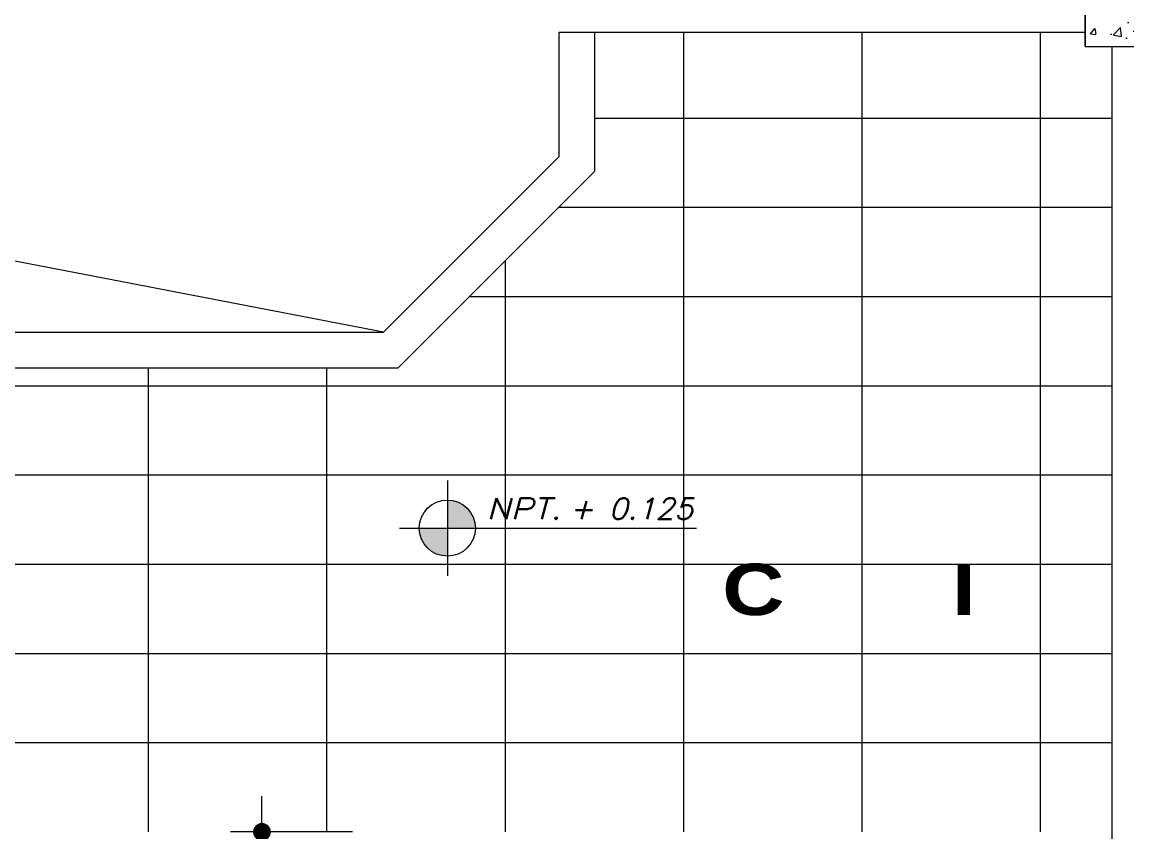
# Model space of a CAD drawing. Header units: millimetres. Extents: x 2178 to 2304, y 1220 to 1359.
# Drawn here: x 2210.215 to 2213.311, y 1288.022 to 1290.29 of the extents above; entities that cross this region are included whole.
import ezdxf
from ezdxf.enums import TextEntityAlignment as Align

# ---------------------------------------------------------------- set-up
doc = ezdxf.new("R2010")
doc.units = ezdxf.units.MM
doc.layers.get('0').update_dxf_attribs({"lineweight": 0})
for name, color, linetype, lineweight in [('COTAS', 40, 'Continuous', 20), ('pisos....', 8, 'Continuous', 5), ('PLUMA 2', 94, 'Continuous', 15), ('PLUMA 7', 10, 'Continuous', 0), ('TEXTO', 5, 'Continuous', 18)]:
    doc.layers.add(name, color=color, linetype=linetype, lineweight=lineweight)
doc.styles.add('ARIAL', font='arial.ttf')
doc.styles.add('ARIAL-N', font='arialbd.ttf')
doc.styles.add('SIMPLEX', font='simplex.shx', dxfattribs={"width": 1.2, "oblique": 15})
doc.dimstyles.new('RPM 50', dxfattribs={"dimtxt": 0.1, "dimasz": 0.05, "dimexe": 0.08849999999999973, "dimexo": 0.1535, "dimgap": 0.07099999999999997, "dimtad": 2, "dimtih": 1, "dimtoh": 1, "dimzin": 4, "dimdsep": 46, "dimtxsty": 'ARIAL', "dimblk": 'DOT', "dimcen": 0.4, "dimdle": 0.25, "dimclrd": 8, "dimclre": 8, "dimclrt": 9, "dimadec": 0, "dimazin": 0, "dimtfac": 1, "dimtix": 1, "dimtmove": 0, "dimatfit": 3, "dimldrblk": 'DOT', "dimfxl": 0, "dimlwd": 0, "dimlwe": 0, "dimarcsym": 0})

# ---------------------------------------------------------------- blocks, each defined once
blk = doc.blocks.new('N')
at = {"linetype": 'Continuous'}
h = blk.add_hatch(color=256, dxfattribs=at)
h.paths.add_polyline_path([(0, 0.1000000000000085), (0, 0), (0.1000000000000014, 0, 0.4142135623730981)])
h.paths.add_polyline_path([(-0.1000000000000014, 0, 0.4142135623730981), (0, -0.1000000000000085), (0, 0)])
for points in [[(0, 0.1700000000000017), (0, -0.1700000000000017)], [(-0.1700000000000017, 0), (0.8870854846603891, 0)]]:
    blk.add_lwpolyline(points)
blk.add_circle((0, 0), 0.1)
at = {"color": 64, "style": 'SIMPLEX', "oblique": 15, "width": 1.2}
blk.add_text('NPT.', height=0.075, dxfattribs=at).set_placement((0.1397908554024241, 0.03140925992012455))
at = {"color": 64, "style": 'SIMPLEX', "oblique": 15, "width": 1.062312430358449}
blk.add_attdef('NIV', text='', height=0.075, dxfattribs=at).set_placement((0.434891932751043, 0.03140925992012455), (0.8749927967566862, 0.03140925992012455), align=Align.FIT)
blk = doc.blocks.new('_DOT')
at = {"color": 0, "linetype": 'ByBlock'}
blk.add_line((-0.5, 0), (-1, 0), dxfattribs=at)
at = {"color": 0, "linetype": 'ByBlock', "const_width": 0.5}
blk.add_lwpolyline([(-0.25, 0, 1), (0.25, 0, 1)], format="xyb", close=True, dxfattribs=at)
blk = doc.blocks.new('*D415')
at = {"color": 8, "lineweight": 0}
for p, q in [((2210.887249433989, 1288.071513211597), (2210.887249433989, 1288.121513211597)), ((2211.140748934217, 1288.021513211597), (2210.79874943399, 1288.021513211597)), ((2210.887249433989, 1288.021513211597), (2210.887249433989, 1287.871513211597)), ((2211.387249433989, 1287.871513211597), (2210.79874943399, 1287.871513211597)), ((2210.887249433989, 1287.821513211597), (2210.887249433989, 1287.771513211597))]:
    blk.add_line(p, q, dxfattribs=at)
at = {"layer": 'Defpoints', "color": 0}
for p in [(2211.294248934217, 1288.021513211597), (2210.887249433989, 1287.871513211597), (2211.694248934217, 1287.871513211597)]:
    blk.add_point(p, dxfattribs=at)
at = {"color": 8, "lineweight": 0, "xscale": 0.05, "yscale": 0.05, "zscale": 0.05}
for p, rotation in [((2210.887249433989, 1288.021513211597), 270), ((2210.887249433989, 1287.871513211597), 90)]:
    blk.add_blockref('_DOT', p, dxfattribs=dict(at, rotation=rotation))
at = {"color": 9, "insert": (2210.728288997427, 1287.946513211596), "char_height": 0.1, "attachment_point": 5, "style": 'ARIAL'}
blk.add_mtext('.15', dxfattribs=at)

msp = doc.modelspace()

# ---------------------------------------------------------------- hatches: boundary and pattern name
h = msp.add_hatch()
h.set_pattern_fill('AR-CONC', color=256, scale=0.001)
h.set_pattern_definition([(49.99999999999999, (1020.136031399712, -473.2546719146419), (0.182184668996004, -0.01593908553890309), [0.01905, -0.20955]), (355, (1020.136031399712, -473.2546719146419), (-0.03524342142496934, 0.1910568452390352), [0.01524, -0.16764058417]), (100.4514447, (1020.151213406712, -473.256000168142), (0.1469412470903533, 0.1751177519121951), [0.01619000879999999, -0.1780902445999999]), (46.18420000000001, (1020.136031399712, -473.2038719146419), (0.2710790408921299, -0.04204232793272715), [0.028575, -0.314325]), (96.63555760999992, (1020.158621299712, -473.207375414642), (0.237404134051503, 0.2474261245977215), [0.02428502314, -0.26713560816]), (351.1841511700001, (1020.136031399712, -473.2038719146419), (0.237404134064977, 0.2474261245855326), [0.02285996707, -0.25145973192]), (21, (1020.161431399712, -473.2165719146419), (0.1516143912691325, -0.1022651981870876), [0.01905, -0.20955]), (326.0000000000001, (1020.161431399712, -473.2165719146419), (0.06180202834764707, 0.1841879661223193), [0.01524, -0.16764]), (71.45144499999999, (1020.174065932312, -473.2250940145418), (0.2134164192787162, 0.08192276888590524), [0.0161900088, -0.1780899376]), (37.50000000000001, (1020.136031399712, -473.2546719146419), (0.003088603250591816, 0.0845550388731531), [0, -0.165608, 0, -0.17018, 0, -0.168275]), (7.499999999999999, (1020.136031399712, -473.2546719146419), (0.06681966251030574, 0.1001805748181195), [0, -0.09702799999999999, 0, -0.161798, 0, -0.06413500000000001]), (327.5, (1020.079389399712, -473.2546719146419), (0.1355905951668714, -0.005728743992673458), [0, -0.0635, 0, -0.19812, 0, -0.26289]), (317.5, (1020.053989399712, -473.2546719146419), (0.148129181386018, 0.02542649103333302), [0, -0.08255, 0, -0.131572, 0, -0.18669])])
h.paths.add_polyline_path([(2213.794248934216, 1290.221513211598), (2213.794248934216, 1290.471513211598), (2213.194248934216, 1290.471513211598), (2213.194248934216, 1290.221513211598)])

# ---------------------------------------------------------------- linework, layer by layer
at = {"layer": 'pisos....'}
for points in [[(2211.227827577979, 1289.421513211598), (2195.769248934216, 1292.40009185536)], [(2212.069248934215, 1288.021513211653), (2212.06924893421, 1290.261513211597)], [(2212.569248934215, 1288.021513211654), (2212.56924893421, 1290.261513211596)], [(2213.069248934215, 1288.021513211655), (2213.06924893421, 1290.261513211594)], [(2213.269248934216, 1284.7613147989), (2213.269248934216, 1290.221513211598)], [(2211.819248934216, 1290.021513211598), (2213.269248934216, 1290.021513211598)], [(2211.719248934216, 1289.771513211598), (2213.269248934216, 1289.771513211598)], [(2211.569248934215, 1288.021513211651), (2211.569248934212, 1289.621513211594)], [(2211.469248934216, 1289.521513211598), (2213.269248934216, 1289.521513211598)], [(2210.569248934215, 1288.021513211649), (2210.569248934212, 1289.321513211598)], [(2211.069248934215, 1288.02151321165), (2211.069248934212, 1289.321513211598)], [(2190.47145672808, 1289.271513211598), (2213.269248934216, 1289.271513211598)], [(2190.494248934216, 1289.021513211598), (2213.269248934216, 1289.021513211598)], [(2190.744248934216, 1288.771513211598), (2213.269248934216, 1288.771513211598)], [(2191.494248934216, 1288.521513211598), (2213.269248934216, 1288.521513211598)], [(2191.744248934216, 1288.271513211598), (2213.269248934216, 1288.271513211598)]]:
    msp.add_lwpolyline(points, dxfattribs=at)
at = {"layer": 'PLUMA 2', "color": 40, "linetype": 'Continuous', "lineweight": 20, "flags": 128}
for points in [[(2211.719248934216, 1290.261513211598), (2211.719248934216, 1289.912934567835)], [(2212.619248934222, 1290.261513211595), (2211.719248934216, 1290.261513211598)], [(2211.819248934216, 1290.261513211598), (2211.819248934216, 1289.871513211598)], [(2213.194248934213, 1290.261513211594), (2212.619248934222, 1290.261513211595)], [(2211.227827577979, 1289.421513211598), (2211.719248934216, 1289.912934567835)], [(2211.269248934216, 1289.321513211598), (2211.819248934216, 1289.871513211598)], [(2193.960670290453, 1289.421513211598), (2211.227827577979, 1289.421513211598)], [(2193.919248934216, 1289.321513211598), (2211.269248934216, 1289.321513211598)]]:
    msp.add_lwpolyline(points, dxfattribs=at)
at = {"layer": 'PLUMA 7'}
msp.add_lwpolyline([(2213.194248934216, 1290.221513211598), (2213.194248934216, 1293.471513211598)], dxfattribs=at)
msp.add_lwpolyline([(2213.194248934216, 1290.221513211598), (2213.794248934216, 1290.221513211598), (2213.794248934216, 1290.471513211598), (2213.194248934216, 1290.471513211598)], close=True, dxfattribs=at)

# ---------------------------------------------------------------- block references
at = {"layer": 'COTAS'}
ref = msp.add_blockref('N', (2211.40667061989, 1288.872581594419), dxfattribs=dict(at, xscale=0.7870854846603947, yscale=0.7870854846603947, zscale=0.7870854846603947))
ref.add_attrib('NIV', '+ 0.125', dxfattribs={"layer": '0', "color": 64, "height": 0.05903141134952907, "style": 'SIMPLEX', "oblique": 15, "width": 0.9858259353721428}).set_placement((2211.748967747554, 1288.897303366986), (2212.095364749399, 1288.897303366986), align=Align.FIT)

# ---------------------------------------------------------------- texts
at = {"layer": 'TEXTO', "style": 'ARIAL-N', "width": 1.2}
msp.add_text('C       I       R       C       U       L       A        Ç       Ã      O   ', height=0.144, dxfattribs=at).set_placement((2215.20118847329, 1288.628934727459), align=Align.CENTER)

# ---------------------------------------------------------------- dimensions: what is measured, and where the dimension line sits
dim = msp.add_linear_dim(base=(2210.887249433989, 1287.871513211597), p1=(2211.294248934216, 1288.021513211597), p2=(2211.694248934216, 1287.871513211597), angle=90, dimstyle='RPM 50')
dim.commit()
dim.dimension.update_dxf_attribs({"geometry": '*D415', "text_midpoint": (2210.728288997427, 1287.946513211596)})

doc.saveas('drawing.dxf')
